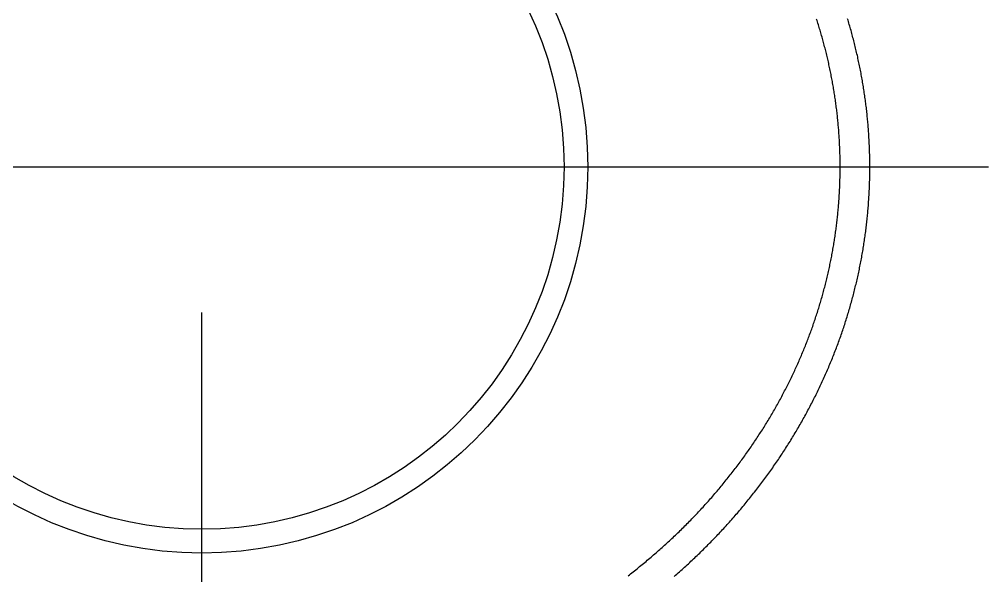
# Model space of a CAD drawing. Extents: x -20 to 90, y -32 to 44.
# Drawn here: x 73.5 to 89.82, y 25.32 to 34.68 of the extents above; entities that cross this region are included whole.
import ezdxf

# ---------------------------------------------------------------- set-up
doc = ezdxf.new("R2010")
doc.units = 0
doc.linetypes.add('CENTER', pattern=[50.8, 31.75, -6.35, 6.35, -6.35])
doc.layers.get('0').update_dxf_attribs({"linetype": 'CONTINUOUS'})
doc.layers.add('CENTER', color=1, linetype='CENTER')

msp = doc.modelspace()

# ---------------------------------------------------------------- linework, layer by layer
at = {"color": 7}
for points in [[(83.7509, 25.3161, 0), (83.7728, 25.333, 0), (83.7946, 25.35, 0), (83.8164, 25.3671, 0), (83.8382, 25.3842, 0), (83.8599, 25.4014, 0), (83.8816, 25.4187, 0), (83.9032, 25.436, 0), (83.9248, 25.4534, 0), (83.9464, 25.4709, 0), (83.9679, 25.4884, 0), (83.9894, 25.5059, 0), (84.0108, 25.5235, 0), (84.0321, 25.5412, 0), (84.0534, 25.559, 0), (84.0747, 25.5768, 0), (84.0959, 25.5946, 0), (84.1171, 25.6125, 0), (84.1382, 25.6305, 0), (84.1593, 25.6485, 0), (84.1803, 25.6666, 0), (84.2013, 25.6848, 0), (84.2222, 25.703, 0), (84.2431, 25.7212, 0), (84.2639, 25.7395, 0), (84.2847, 25.7579, 0), (84.3054, 25.7763, 0), (84.3261, 25.7948, 0), (84.3467, 25.8133, 0), (84.3673, 25.8319, 0), (84.3878, 25.8506, 0), (84.4083, 25.8693, 0), (84.4287, 25.888, 0), (84.449, 25.9068, 0), (84.4693, 25.9257, 0), (84.4895, 25.9446, 0), (84.5097, 25.9635, 0), (84.5298, 25.9825, 0), (84.5499, 26.0016, 0), (84.5699, 26.0207, 0), (84.5899, 26.0399, 0), (84.6098, 26.0591, 0), (84.6296, 26.0784, 0), (84.6494, 26.0977, 0), (84.6691, 26.1171, 0), (84.6888, 26.1365, 0), (84.7084, 26.156, 0), (84.7279, 26.1755, 0), (84.7474, 26.195, 0), (84.7668, 26.2147, 0), (84.7861, 26.2343, 0), (84.8054, 26.254, 0), (84.8247, 26.2738, 0), (84.8438, 26.2936, 0), (84.8629, 26.3135, 0), (84.882, 26.3334, 0), (84.901, 26.3533, 0), (84.9199, 26.3733, 0), (84.9387, 26.3933, 0), (84.9575, 26.4134, 0), (84.9762, 26.4336, 0), (84.9949, 26.4537, 0), (85.0135, 26.474, 0), (85.032, 26.4942, 0), (85.0505, 26.5145, 0), (85.0688, 26.5349, 0), (85.0872, 26.5553, 0), (85.1054, 26.5757, 0), (85.1236, 26.5962, 0), (85.1417, 26.6167, 0), (85.1598, 26.6373, 0), (85.1777, 26.6579, 0), (85.1956, 26.6786, 0), (85.2135, 26.6992, 0), (85.2312, 26.72, 0), (85.2489, 26.7407, 0), (85.2666, 26.7615, 0), (85.2841, 26.7824, 0), (85.3016, 26.8033, 0), (85.319, 26.8242, 0), (85.3364, 26.8451, 0), (85.3536, 26.8661, 0), (85.3708, 26.8872, 0), (85.388, 26.9082, 0), (85.405, 26.9293, 0), (85.422, 26.9505, 0), (85.4389, 26.9716, 0), (85.4558, 26.9928, 0), (85.4725, 27.0141, 0), (85.4892, 27.0354, 0), (85.5059, 27.0567, 0), (85.5224, 27.078, 0), (85.5389, 27.0994, 0), (85.5553, 27.1208, 0), (85.5716, 27.1422, 0), (85.5879, 27.1637, 0), (85.6041, 27.1852, 0), (85.6202, 27.2067, 0), (85.6362, 27.2283, 0), (85.6522, 27.2499, 0), (85.668, 27.2715, 0), (85.6839, 27.2932, 0), (85.6996, 27.3149, 0), (85.7152, 27.3366, 0), (85.7308, 27.3583, 0), (85.7463, 27.3801, 0), (85.7618, 27.4019, 0), (85.7771, 27.4237, 0), (85.7924, 27.4455, 0), (85.8076, 27.4674, 0), (85.8227, 27.4893, 0), (85.8378, 27.5112, 0), (85.8527, 27.5332, 0), (85.8676, 27.5551, 0), (85.8824, 27.5771, 0), (85.8972, 27.5992, 0), (85.9118, 27.6212, 0), (85.9264, 27.6433, 0), (85.9409, 27.6654, 0), (85.9553, 27.6875, 0), (85.9697, 27.7096, 0), (85.984, 27.7318, 0), (85.9981, 27.754, 0), (86.0122, 27.7762, 0), (86.0263, 27.7984, 0), (86.0402, 27.8206, 0), (86.0541, 27.8429, 0), (86.0679, 27.8652, 0), (86.0816, 27.8875, 0), (86.0953, 27.9098, 0), (86.1088, 27.9322, 0), (86.1223, 27.9546, 0), (86.1357, 27.9769, 0), (86.149, 27.9994, 0), (86.1623, 28.0218, 0), (86.1755, 28.0443, 0), (86.1886, 28.0667, 0), (86.2016, 28.0892, 0), (86.2146, 28.1117, 0), (86.2274, 28.1343, 0), (86.2402, 28.1568, 0), (86.2529, 28.1794, 0), (86.2656, 28.202, 0), (86.2781, 28.2246, 0), (86.2906, 28.2473, 0), (86.303, 28.2699, 0), (86.3154, 28.2926, 0), (86.3276, 28.3153, 0), (86.3398, 28.338, 0), (86.3519, 28.3607, 0), (86.3639, 28.3834, 0), (86.3759, 28.4062, 0), (86.3877, 28.429, 0), (86.3995, 28.4518, 0), (86.4113, 28.4746, 0), (86.4229, 28.4974, 0), (86.4345, 28.5203, 0), (86.446, 28.5431, 0), (86.4574, 28.566, 0), (86.4687, 28.5889, 0), (86.48, 28.6118, 0), (86.4911, 28.6348, 0), (86.5023, 28.6577, 0), (86.5133, 28.6807, 0), (86.5242, 28.7036, 0), (86.5351, 28.7266, 0), (86.5459, 28.7496, 0), (86.5566, 28.7727, 0), (86.5673, 28.7957, 0), (86.5779, 28.8188, 0), (86.5884, 28.8418, 0), (86.5988, 28.8649, 0), (86.6091, 28.888, 0), (86.6194, 28.9111, 0), (86.6296, 28.9342, 0), (86.6397, 28.9574, 0), (86.6497, 28.9805, 0), (86.6597, 29.0037, 0), (86.6696, 29.0269, 0), (86.6794, 29.0501, 0), (86.6891, 29.0733, 0), (86.6988, 29.0965, 0), (86.7084, 29.1198, 0), (86.7179, 29.143, 0), (86.7273, 29.1663, 0), (86.7367, 29.1895, 0), (86.746, 29.2128, 0), (86.7552, 29.2361, 0), (86.7643, 29.2594, 0), (86.7734, 29.2827, 0), (86.7823, 29.3061, 0), (86.7913, 29.3294, 0), (86.8001, 29.3528, 0), (86.8088, 29.3761, 0), (86.8175, 29.3995, 0), (86.8261, 29.4229, 0), (86.8346, 29.4463, 0), (86.8431, 29.4697, 0), (86.8515, 29.4931, 0), (86.8598, 29.5166, 0), (86.868, 29.54, 0), (86.8762, 29.5635, 0), (86.8842, 29.5869, 0), (86.8922, 29.6104, 0), (86.9002, 29.6339, 0), (86.908, 29.6574, 0), (86.9158, 29.6809, 0), (86.9235, 29.7044, 0), (86.9311, 29.7279, 0), (86.9387, 29.7515, 0), (86.9462, 29.775, 0), (86.9536, 29.7986, 0), (86.9609, 29.8221, 0), (86.9682, 29.8457, 0), (86.9753, 29.8693, 0), (86.9824, 29.8929, 0), (86.9895, 29.9164, 0), (86.9964, 29.9401, 0), (87.0033, 29.9637, 0), (87.0101, 29.9873, 0), (87.0169, 30.0109, 0), (87.0235, 30.0346, 0), (87.0301, 30.0582, 0), (87.0366, 30.0819, 0), (87.0431, 30.1055, 0), (87.0494, 30.1292, 0), (87.0557, 30.1529, 0), (87.0619, 30.1766, 0), (87.0681, 30.2002, 0), (87.0741, 30.2239, 0), (87.0801, 30.2476, 0), (87.086, 30.2714, 0), (87.0919, 30.2951, 0), (87.0977, 30.3188, 0), (87.1034, 30.3425, 0), (87.109, 30.3663, 0), (87.1145, 30.39, 0), (87.12, 30.4138, 0), (87.1254, 30.4375, 0), (87.1307, 30.4613, 0), (87.136, 30.4851, 0), (87.1412, 30.5088, 0), (87.1463, 30.5326, 0), (87.1513, 30.5564, 0), (87.1563, 30.5802, 0), (87.1612, 30.604, 0), (87.166, 30.6278, 0), (87.1707, 30.6516, 0), (87.1754, 30.6754, 0), (87.18, 30.6992, 0), (87.1845, 30.723, 0), (87.1889, 30.7469, 0), (87.1933, 30.7707, 0), (87.1976, 30.7945, 0), (87.2018, 30.8184, 0), (87.206, 30.8422, 0), (87.2101, 30.8661, 0), (87.2141, 30.8899, 0), (87.218, 30.9138, 0), (87.2219, 30.9376, 0), (87.2257, 30.9615, 0), (87.2294, 30.9854, 0), (87.233, 31.0092, 0), (87.2366, 31.0331, 0), (87.2401, 31.057, 0), (87.2435, 31.0809, 0), (87.2469, 31.1048, 0), (87.2502, 31.1287, 0), (87.2534, 31.1526, 0), (87.2565, 31.1764, 0), (87.2596, 31.2003, 0), (87.2625, 31.2243, 0), (87.2655, 31.2482, 0), (87.2683, 31.2721, 0), (87.2711, 31.296, 0), (87.2738, 31.3199, 0), (87.2764, 31.3438, 0), (87.2789, 31.3677, 0), (87.2814, 31.3917, 0), (87.2838, 31.4156, 0), (87.2861, 31.4395, 0), (87.2884, 31.4634, 0), (87.2906, 31.4874, 0), (87.2927, 31.5113, 0), (87.2948, 31.5352, 0), (87.2967, 31.5592, 0), (87.2986, 31.5831, 0), (87.3004, 31.6071, 0), (87.3022, 31.631, 0), (87.3039, 31.655, 0), (87.3055, 31.6789, 0), (87.307, 31.7029, 0), (87.3085, 31.7268, 0), (87.3099, 31.7508, 0), (87.3112, 31.7747, 0), (87.3124, 31.7987, 0), (87.3136, 31.8226, 0), (87.3147, 31.8466, 0), (87.3157, 31.8705, 0), (87.3167, 31.8945, 0), (87.3176, 31.9185, 0), (87.3184, 31.9424, 0), (87.3191, 31.9664, 0), (87.3198, 31.9903, 0), (87.3204, 32.0143, 0), (87.3209, 32.0383, 0), (87.3214, 32.0622, 0), (87.3218, 32.0862, 0), (87.3221, 32.1101, 0), (87.3223, 32.1341, 0), (87.3225, 32.1581, 0), (87.3225, 32.182, 0), (87.3226, 32.206, 0), (87.3225, 32.23, 0), (87.3224, 32.2539, 0), (87.3222, 32.2779, 0), (87.3219, 32.3019, 0), (87.3216, 32.3258, 0), (87.3211, 32.3498, 0), (87.3207, 32.3738, 0), (87.3201, 32.3977, 0), (87.3195, 32.4217, 0), (87.3188, 32.4456, 0), (87.318, 32.4696, 0), (87.3171, 32.4936, 0), (87.3162, 32.5175, 0), (87.3152, 32.5415, 0), (87.3141, 32.5654, 0), (87.313, 32.5893, 0), (87.3118, 32.6133, 0), (87.3105, 32.6372, 0), (87.3092, 32.6612, 0), (87.3077, 32.6851, 0), (87.3062, 32.709, 0), (87.3047, 32.7329, 0), (87.303, 32.7569, 0), (87.3013, 32.7808, 0), (87.2995, 32.8047, 0), (87.2977, 32.8286, 0), (87.2957, 32.8525, 0), (87.2937, 32.8764, 0), (87.2917, 32.9003, 0), (87.2895, 32.9242, 0), (87.2873, 32.9481, 0), (87.285, 32.972, 0), (87.2826, 32.9958, 0), (87.2802, 33.0197, 0), (87.2777, 33.0436, 0), (87.2751, 33.0674, 0), (87.2725, 33.0913, 0), (87.2698, 33.1151, 0), (87.267, 33.1389, 0), (87.2641, 33.1628, 0), (87.2612, 33.1866, 0), (87.2582, 33.2104, 0), (87.2551, 33.2342, 0), (87.2519, 33.258, 0), (87.2487, 33.2818, 0), (87.2454, 33.3056, 0), (87.242, 33.3294, 0), (87.2386, 33.3531, 0), (87.2351, 33.3769, 0), (87.2315, 33.4006, 0), (87.2279, 33.4244, 0), (87.2241, 33.4481, 0), (87.2204, 33.4718, 0), (87.2165, 33.4956, 0), (87.2125, 33.5193, 0), (87.2085, 33.543, 0), (87.2045, 33.5666, 0), (87.2003, 33.5903, 0), (87.1961, 33.614, 0), (87.1918, 33.6376, 0), (87.1874, 33.6613, 0), (87.183, 33.6849, 0), (87.1785, 33.7085, 0), (87.1739, 33.7321, 0), (87.1692, 33.7557, 0), (87.1645, 33.7793, 0), (87.1597, 33.8029, 0), (87.1549, 33.8264, 0), (87.1499, 33.85, 0), (87.1449, 33.8735, 0), (87.1399, 33.897, 0), (87.1347, 33.9205, 0), (87.1295, 33.944, 0), (87.1242, 33.9675, 0), (87.1189, 33.991, 0), (87.1134, 34.0144, 0), (87.108, 34.0379, 0), (87.1024, 34.0613, 0), (87.0968, 34.0847, 0), (87.0911, 34.1081, 0), (87.0853, 34.1315, 0), (87.0795, 34.1548, 0), (87.0735, 34.1782, 0), (87.0676, 34.2015, 0), (87.0615, 34.2248, 0), (87.0554, 34.2481, 0), (87.0492, 34.2714, 0), (87.043, 34.2946, 0), (87.0366, 34.3179, 0), (87.0303, 34.3411, 0), (87.0238, 34.3643, 0), (87.0173, 34.3875, 0), (87.0107, 34.4107, 0), (87.004, 34.4338, 0), (86.9973, 34.457, 0), (86.9905, 34.4801, 0), (86.9836, 34.5032, 0), (86.9767, 34.5263, 0), (86.9697, 34.5493, 0), (86.9626, 34.5724, 0), (86.9554, 34.5954, 0), (86.9482, 34.6184, 0), (86.941, 34.6414, 0), (86.9336, 34.6643, 0), (86.9262, 34.6873, 0)], [(84.5288, 25.307, 0), (84.5508, 25.3261, 0), (84.5727, 25.3452, 0), (84.5946, 25.3645, 0), (84.6164, 25.3837, 0), (84.6381, 25.4031, 0), (84.6598, 25.4225, 0), (84.6815, 25.4419, 0), (84.703, 25.4614, 0), (84.7246, 25.481, 0), (84.7461, 25.5006, 0), (84.7675, 25.5203, 0), (84.7888, 25.5401, 0), (84.8102, 25.5599, 0), (84.8314, 25.5797, 0), (84.8526, 25.5996, 0), (84.8737, 25.6196, 0), (84.8948, 25.6396, 0), (84.9158, 25.6597, 0), (84.9368, 25.6798, 0), (84.9577, 25.7, 0), (84.9785, 25.7203, 0), (84.9993, 25.7406, 0), (85.02, 25.7609, 0), (85.0407, 25.7813, 0), (85.0613, 25.8018, 0), (85.0818, 25.8223, 0), (85.1023, 25.8429, 0), (85.1227, 25.8635, 0), (85.1431, 25.8842, 0), (85.1633, 25.9049, 0), (85.1836, 25.9257, 0), (85.2037, 25.9465, 0), (85.2238, 25.9673, 0), (85.2438, 25.9883, 0), (85.2638, 26.0093, 0), (85.2837, 26.0303, 0), (85.3035, 26.0514, 0), (85.3232, 26.0725, 0), (85.3429, 26.0937, 0), (85.3626, 26.1149, 0), (85.3821, 26.1362, 0), (85.4016, 26.1575, 0), (85.421, 26.1788, 0), (85.4404, 26.2003, 0), (85.4596, 26.2217, 0), (85.4788, 26.2432, 0), (85.498, 26.2648, 0), (85.517, 26.2864, 0), (85.536, 26.308, 0), (85.5549, 26.3297, 0), (85.5738, 26.3514, 0), (85.5926, 26.3732, 0), (85.6113, 26.395, 0), (85.6299, 26.4169, 0), (85.6485, 26.4388, 0), (85.6669, 26.4607, 0), (85.6853, 26.4827, 0), (85.7037, 26.5048, 0), (85.722, 26.5268, 0), (85.7401, 26.5489, 0), (85.7583, 26.5711, 0), (85.7763, 26.5933, 0), (85.7943, 26.6155, 0), (85.8122, 26.6378, 0), (85.83, 26.6601, 0), (85.8477, 26.6824, 0), (85.8654, 26.7048, 0), (85.883, 26.7272, 0), (85.9005, 26.7497, 0), (85.918, 26.7722, 0), (85.9353, 26.7947, 0), (85.9526, 26.8173, 0), (85.9698, 26.8398, 0), (85.987, 26.8625, 0), (86.004, 26.8851, 0), (86.021, 26.9078, 0), (86.0379, 26.9306, 0), (86.0547, 26.9533, 0), (86.0715, 26.9761, 0), (86.0881, 26.999, 0), (86.1047, 27.0218, 0), (86.1212, 27.0447, 0), (86.1377, 27.0677, 0), (86.154, 27.0906, 0), (86.1703, 27.1136, 0), (86.1865, 27.1366, 0), (86.2026, 27.1597, 0), (86.2187, 27.1827, 0), (86.2346, 27.2059, 0), (86.2505, 27.229, 0), (86.2663, 27.2521, 0), (86.282, 27.2753, 0), (86.2976, 27.2985, 0), (86.3132, 27.3218, 0), (86.3287, 27.3451, 0), (86.344, 27.3684, 0), (86.3594, 27.3917, 0), (86.3746, 27.415, 0), (86.3897, 27.4384, 0), (86.4048, 27.4618, 0), (86.4198, 27.4852, 0), (86.4347, 27.5086, 0), (86.4495, 27.5321, 0), (86.4642, 27.5556, 0), (86.4789, 27.5791, 0), (86.4934, 27.6027, 0), (86.5079, 27.6262, 0), (86.5223, 27.6498, 0), (86.5367, 27.6734, 0), (86.5509, 27.6971, 0), (86.5651, 27.7207, 0), (86.5792, 27.7444, 0), (86.5932, 27.7681, 0), (86.6071, 27.7918, 0), (86.6209, 27.8156, 0), (86.6347, 27.8394, 0), (86.6484, 27.8631, 0), (86.662, 27.887, 0), (86.6755, 27.9108, 0), (86.6889, 27.9347, 0), (86.7023, 27.9586, 0), (86.7156, 27.9825, 0), (86.7288, 28.0064, 0), (86.7419, 28.0303, 0), (86.7549, 28.0543, 0), (86.7679, 28.0783, 0), (86.7808, 28.1023, 0), (86.7936, 28.1263, 0), (86.8063, 28.1504, 0), (86.8189, 28.1745, 0), (86.8315, 28.1986, 0), (86.844, 28.2227, 0), (86.8564, 28.2468, 0), (86.8687, 28.2709, 0), (86.8809, 28.2951, 0), (86.8931, 28.3193, 0), (86.9051, 28.3435, 0), (86.9171, 28.3677, 0), (86.929, 28.392, 0), (86.9409, 28.4163, 0), (86.9526, 28.4405, 0), (86.9643, 28.4648, 0), (86.9759, 28.4892, 0), (86.9874, 28.5135, 0), (86.9988, 28.5378, 0), (87.0102, 28.5622, 0), (87.0215, 28.5866, 0), (87.0327, 28.611, 0), (87.0438, 28.6354, 0), (87.0548, 28.6599, 0), (87.0658, 28.6843, 0), (87.0766, 28.7088, 0), (87.0874, 28.7333, 0), (87.0981, 28.7578, 0), (87.1088, 28.7823, 0), (87.1193, 28.8068, 0), (87.1298, 28.8314, 0), (87.1402, 28.856, 0), (87.1505, 28.8805, 0), (87.1607, 28.9051, 0), (87.1709, 28.9298, 0), (87.181, 28.9544, 0), (87.191, 28.979, 0), (87.2009, 29.0037, 0), (87.2107, 29.0283, 0), (87.2205, 29.053, 0), (87.2301, 29.0777, 0), (87.2397, 29.1024, 0), (87.2492, 29.1272, 0), (87.2587, 29.1519, 0), (87.268, 29.1767, 0), (87.2773, 29.2014, 0), (87.2865, 29.2262, 0), (87.2956, 29.251, 0), (87.3047, 29.2758, 0), (87.3136, 29.3006, 0), (87.3225, 29.3254, 0), (87.3313, 29.3503, 0), (87.34, 29.3751, 0), (87.3487, 29.4, 0), (87.3573, 29.4249, 0), (87.3657, 29.4498, 0), (87.3741, 29.4747, 0), (87.3825, 29.4996, 0), (87.3907, 29.5245, 0), (87.3989, 29.5495, 0), (87.407, 29.5744, 0), (87.415, 29.5994, 0), (87.4229, 29.6243, 0), (87.4308, 29.6493, 0), (87.4386, 29.6743, 0), (87.4463, 29.6993, 0), (87.4539, 29.7243, 0), (87.4614, 29.7493, 0), (87.4689, 29.7744, 0), (87.4762, 29.7994, 0), (87.4836, 29.8245, 0), (87.4908, 29.8495, 0), (87.4979, 29.8746, 0), (87.505, 29.8997, 0), (87.512, 29.9248, 0), (87.5189, 29.9499, 0), (87.5257, 29.975, 0), (87.5325, 30.0001, 0), (87.5391, 30.0252, 0), (87.5457, 30.0504, 0), (87.5523, 30.0755, 0), (87.5587, 30.1007, 0), (87.5651, 30.1258, 0), (87.5713, 30.151, 0), (87.5775, 30.1762, 0), (87.5837, 30.2014, 0), (87.5897, 30.2265, 0), (87.5957, 30.2517, 0), (87.6016, 30.277, 0), (87.6074, 30.3022, 0), (87.6131, 30.3274, 0), (87.6188, 30.3526, 0), (87.6244, 30.3779, 0), (87.6299, 30.4031, 0), (87.6353, 30.4283, 0), (87.6406, 30.4536, 0), (87.6459, 30.4789, 0), (87.6511, 30.5041, 0), (87.6562, 30.5294, 0), (87.6612, 30.5547, 0), (87.6662, 30.58, 0), (87.6711, 30.6053, 0), (87.6759, 30.6306, 0), (87.6806, 30.6559, 0), (87.6852, 30.6812, 0), (87.6898, 30.7065, 0), (87.6943, 30.7318, 0), (87.6987, 30.7571, 0), (87.703, 30.7825, 0), (87.7073, 30.8078, 0), (87.7115, 30.8332, 0), (87.7156, 30.8585, 0), (87.7196, 30.8839, 0), (87.7236, 30.9092, 0), (87.7274, 30.9346, 0), (87.7312, 30.9599, 0), (87.7349, 30.9853, 0), (87.7386, 31.0107, 0), (87.7421, 31.0361, 0), (87.7456, 31.0614, 0), (87.749, 31.0868, 0), (87.7523, 31.1122, 0), (87.7556, 31.1376, 0), (87.7588, 31.163, 0), (87.7619, 31.1884, 0), (87.7649, 31.2138, 0), (87.7678, 31.2392, 0), (87.7707, 31.2646, 0), (87.7735, 31.2901, 0), (87.7762, 31.3155, 0), (87.7788, 31.3409, 0), (87.7814, 31.3663, 0), (87.7839, 31.3917, 0), (87.7863, 31.4172, 0), (87.7886, 31.4426, 0), (87.7908, 31.468, 0), (87.793, 31.4935, 0), (87.7951, 31.5189, 0), (87.7971, 31.5444, 0), (87.7991, 31.5698, 0), (87.8009, 31.5953, 0), (87.8027, 31.6207, 0), (87.8044, 31.6462, 0), (87.806, 31.6716, 0), (87.8076, 31.6971, 0), (87.8091, 31.7225, 0), (87.8105, 31.748, 0), (87.8118, 31.7734, 0), (87.813, 31.7989, 0), (87.8142, 31.8244, 0), (87.8153, 31.8498, 0), (87.8163, 31.8753, 0), (87.8173, 31.9007, 0), (87.8181, 31.9262, 0), (87.8189, 31.9517, 0), (87.8196, 31.9771, 0), (87.8203, 32.0026, 0), (87.8208, 32.0281, 0), (87.8213, 32.0536, 0), (87.8217, 32.079, 0), (87.822, 32.1045, 0), (87.8223, 32.13, 0), (87.8224, 32.1554, 0), (87.8225, 32.1809, 0), (87.8226, 32.2064, 0), (87.8225, 32.2319, 0), (87.8224, 32.2573, 0), (87.8222, 32.2828, 0), (87.8219, 32.3083, 0), (87.8215, 32.3338, 0), (87.8211, 32.3592, 0), (87.8205, 32.3847, 0), (87.8199, 32.4102, 0), (87.8193, 32.4356, 0), (87.8185, 32.4611, 0), (87.8177, 32.4866, 0), (87.8168, 32.512, 0), (87.8158, 32.5375, 0), (87.8147, 32.5629, 0), (87.8136, 32.5884, 0), (87.8124, 32.6138, 0), (87.8111, 32.6393, 0), (87.8098, 32.6647, 0), (87.8083, 32.6902, 0), (87.8068, 32.7156, 0), (87.8052, 32.741, 0), (87.8035, 32.7664, 0), (87.8018, 32.7919, 0), (87.8, 32.8173, 0), (87.7981, 32.8427, 0), (87.7961, 32.8681, 0), (87.794, 32.8935, 0), (87.7919, 32.9189, 0), (87.7897, 32.9443, 0), (87.7874, 32.9697, 0), (87.7851, 32.9951, 0), (87.7826, 33.0204, 0), (87.7801, 33.0458, 0), (87.7776, 33.0712, 0), (87.7749, 33.0965, 0), (87.7722, 33.1219, 0), (87.7693, 33.1472, 0), (87.7664, 33.1725, 0), (87.7635, 33.1979, 0), (87.7604, 33.2232, 0), (87.7573, 33.2485, 0), (87.7541, 33.2738, 0), (87.7509, 33.2991, 0), (87.7475, 33.3244, 0), (87.7441, 33.3497, 0), (87.7406, 33.3749, 0), (87.737, 33.4002, 0), (87.7334, 33.4254, 0), (87.7296, 33.4507, 0), (87.7258, 33.4759, 0), (87.7219, 33.5011, 0), (87.718, 33.5264, 0), (87.714, 33.5516, 0), (87.7098, 33.5768, 0), (87.7057, 33.6019, 0), (87.7014, 33.6271, 0), (87.6971, 33.6523, 0), (87.6927, 33.6774, 0), (87.6882, 33.7025, 0), (87.6836, 33.7277, 0), (87.679, 33.7528, 0), (87.6743, 33.7779, 0), (87.6695, 33.803, 0), (87.6646, 33.828, 0), (87.6597, 33.8531, 0), (87.6547, 33.8781, 0), (87.6496, 33.9032, 0), (87.6444, 33.9282, 0), (87.6392, 33.9532, 0), (87.6339, 33.9782, 0), (87.6285, 34.0031, 0), (87.623, 34.0281, 0), (87.6175, 34.053, 0), (87.6119, 34.078, 0), (87.6062, 34.1029, 0), (87.6004, 34.1278, 0), (87.5946, 34.1526, 0), (87.5887, 34.1775, 0), (87.5827, 34.2024, 0), (87.5767, 34.2272, 0), (87.5705, 34.252, 0), (87.5643, 34.2768, 0), (87.5581, 34.3016, 0), (87.5517, 34.3263, 0), (87.5453, 34.3511, 0), (87.5388, 34.3758, 0), (87.5323, 34.4005, 0), (87.5256, 34.4252, 0), (87.5189, 34.4498, 0), (87.5121, 34.4745, 0), (87.5053, 34.4991, 0), (87.4983, 34.5237, 0), (87.4913, 34.5483, 0), (87.4843, 34.5729, 0), (87.4771, 34.5974, 0), (87.4699, 34.622, 0), (87.4626, 34.6465, 0), (87.4553, 34.6709, 0), (87.4478, 34.6954, 0)]]:
    msp.add_polyline3d(points, dxfattribs=at)
at = {"color": 7, "linetype": 'CONTINUOUS'}
for radius in [6.5, 6.1]:
    msp.add_circle((76.5726, 32.2), radius, dxfattribs=at)
at = {"layer": 'CENTER', "color": 1, "linetype": 'CENTER'}
for p, q in [((76.5726, -2), (76.5726, 44.05)), ((63.3226, 32.2), (89.8226, 32.2))]:
    msp.add_line(p, q, dxfattribs=at)

doc.saveas('drawing.dxf')
